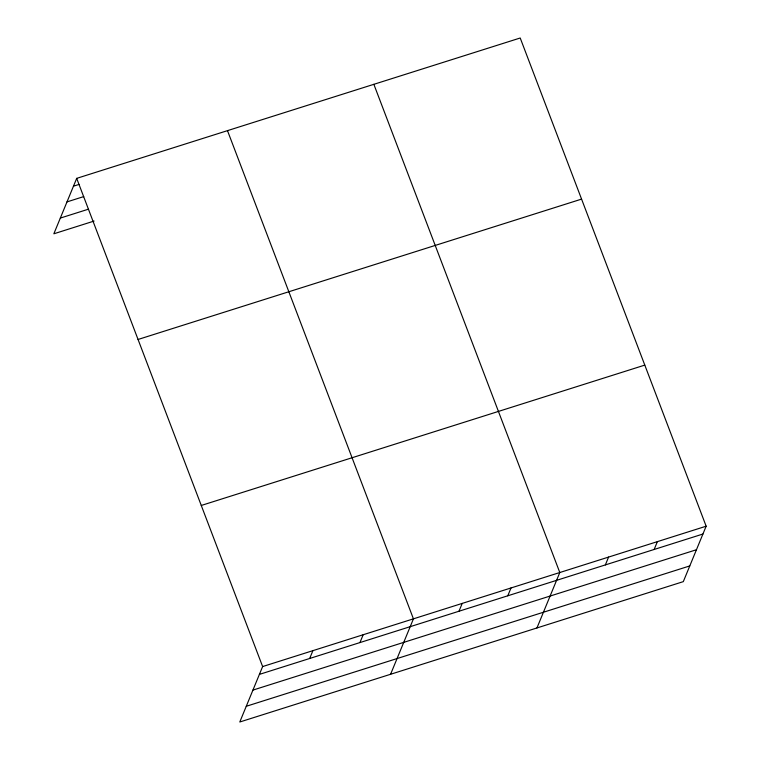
<?xml version="1.0" encoding="UTF-8"?>
<svg xmlns="http://www.w3.org/2000/svg" width="760" height="760" viewBox="0 0 760 760"><rect width="100%" height="100%" fill="white"/><g stroke="black" fill="none" stroke-linecap="round" stroke-linejoin="round"><path stroke-width="1.14" d="M76.694 178.362L262.627 666.567L239.789 722L683.306 581.637L706.154 526.205L520.211 38L76.694 178.362L53.846 233.795L94.059 221.065M309.672 658.483L312.901 650.664M359.936 642.58L363.166 634.752M390.583 674.272L413.43 618.849L227.487 130.644M458.992 611.23L462.213 603.411M507.784 595.792L511.005 587.964M536.95 627.959L559.797 572.527L373.853 84.322M605.359 564.908L608.579 557.089M654.142 549.471L657.371 541.652M73.463 186.181L79.049 184.414M66.994 201.894L83.743 196.593M60.316 218.082L88.245 209.247M138.054 339.473L581.571 199.111M201.267 505.466L644.793 365.104M262.627 666.567L706.154 526.205M259.407 674.395L702.933 534.033M252.928 690.099L696.454 549.736M246.259 706.287L689.785 565.924"/></g></svg>
